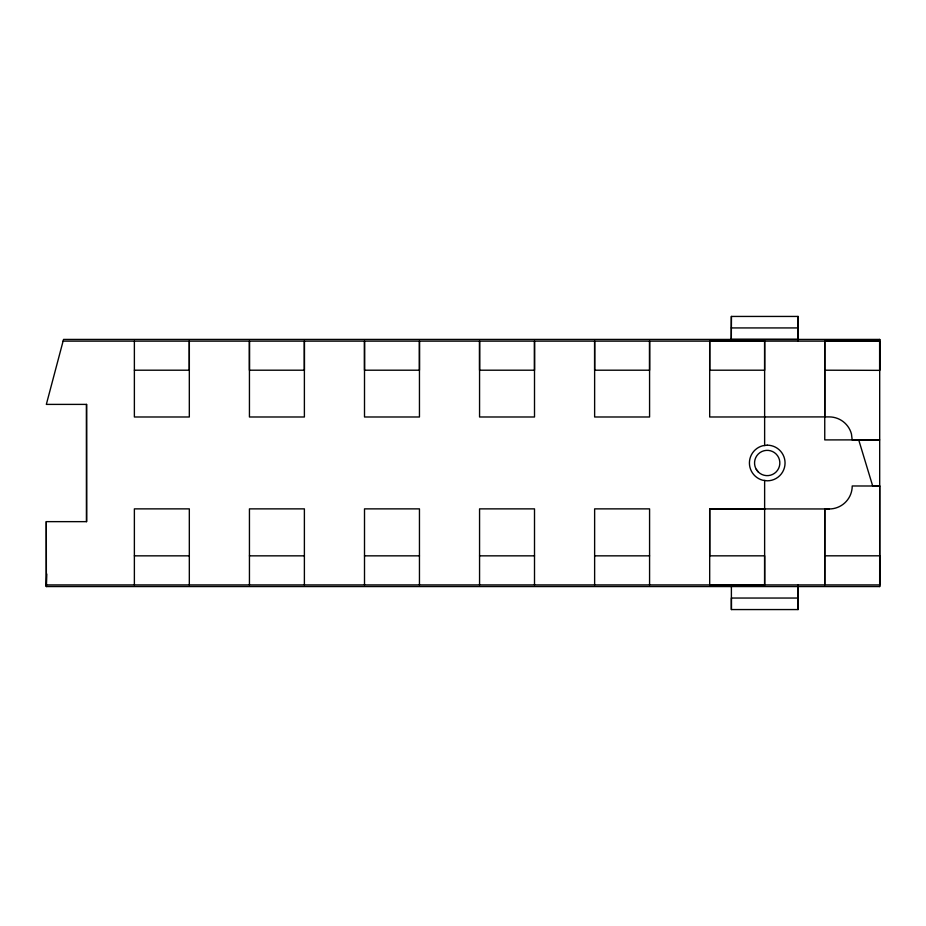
<?xml version="1.0" encoding="UTF-8"?>
<svg xmlns="http://www.w3.org/2000/svg" width="926" height="926" viewBox="0 0 926 926"><rect width="100%" height="100%" fill="white"/><g stroke="black" fill="none" stroke-linecap="round" stroke-linejoin="round"><path stroke-width="1.39" d="M86.558 521.639L86.535 404.396L86.558 521.651L46.3 521.639L46.335 586.552L879.688 586.552L879.7 486.011L852.221 485.976A22.988 22.988 0 0 1 829.233 508.964L824.765 508.964L824.742 584.919L824.742 508.964M709.686 584.931L709.686 508.872L829.221 508.964M709.686 341.162L709.686 370.203L764.633 370.203L764.633 341.127L709.686 341.162L709.686 416.989L829.221 416.908A23 23 0 0 1 851.445 433.935L852.186 439.908L879.642 439.873L824.753 439.908L824.753 341.104L879.7 341.127L63.13 341.127M798.05 316.437L798.05 339.437L731.262 339.425L731.39 316.437L798.062 316.437L798.062 340.988M709.686 584.885L764.633 584.919L764.633 555.832L709.686 555.843L709.686 508.872L764.633 508.918L764.633 480.467M764.633 445.522L764.633 341.104M798.038 598.046L731.39 598.046L731.401 609.563L798.05 609.563L798.038 586.563M824.753 416.908L824.753 341.104M731.32 339.425L731.39 316.437M46.763 574.004L46.335 586.552L46.3 521.639M879.7 370.18L879.7 339.425L879.688 586.563M731.378 327.931L798.05 327.931M879.7 339.425L63.547 339.425L46.335 404.396L86.558 404.396M134.374 370.203L189.321 370.203L189.321 341.127L189.321 416.989L134.374 416.989L134.374 341.127M134.374 555.843L189.321 555.843M249.441 555.843L304.388 555.843M364.508 555.843L419.455 555.843M479.564 555.843L534.51 555.843M594.631 555.843L649.577 555.843M824.753 555.82L879.7 555.808L879.688 584.919L46.335 584.931M879.688 486.011L872.697 486.011L858.715 439.896M824.753 370.203L879.619 370.354L879.619 341.266M758.255 471.936A12.64 12.64 0 0 1 763.927 450.777A12.64 12.64 0 0 1 779.414 466.264A12.64 12.64 0 0 1 758.255 471.936L756.253 469.32M798.062 585.012L798.062 609.551M764.633 508.906L764.633 584.919M731.39 586.563L731.39 609.551M649.577 584.931L649.577 508.872L594.631 508.872L594.631 584.931M534.51 584.931L534.51 508.872L479.564 508.872L479.564 584.931M419.455 584.931L419.455 508.872L364.508 508.872L364.508 584.931M304.388 584.931L304.388 508.872L249.441 508.872L249.441 584.931M189.321 584.931L189.321 508.872L134.374 508.872L134.374 584.931M249.441 341.127L249.441 416.989L304.388 416.989L304.388 341.127L304.388 370.203L249.441 370.203L249.441 341.127M364.508 341.127L364.508 416.989L419.455 416.989L419.455 341.127L419.455 370.203L364.508 370.203L364.508 341.127M479.564 341.127L479.564 416.989L534.51 416.989L534.51 341.127L534.51 370.203L479.564 370.203L479.564 341.127M594.631 341.127L594.631 416.989L649.577 416.989L649.577 341.127L649.577 370.203L594.631 370.203L594.631 341.127M767.226 445.175L762.619 445.788A17.814 17.814 0 0 0 762.619 480.2L767.226 480.814A17.814 17.814 0 0 0 785.051 463A17.814 17.814 0 0 0 767.226 445.175"/></g></svg>
